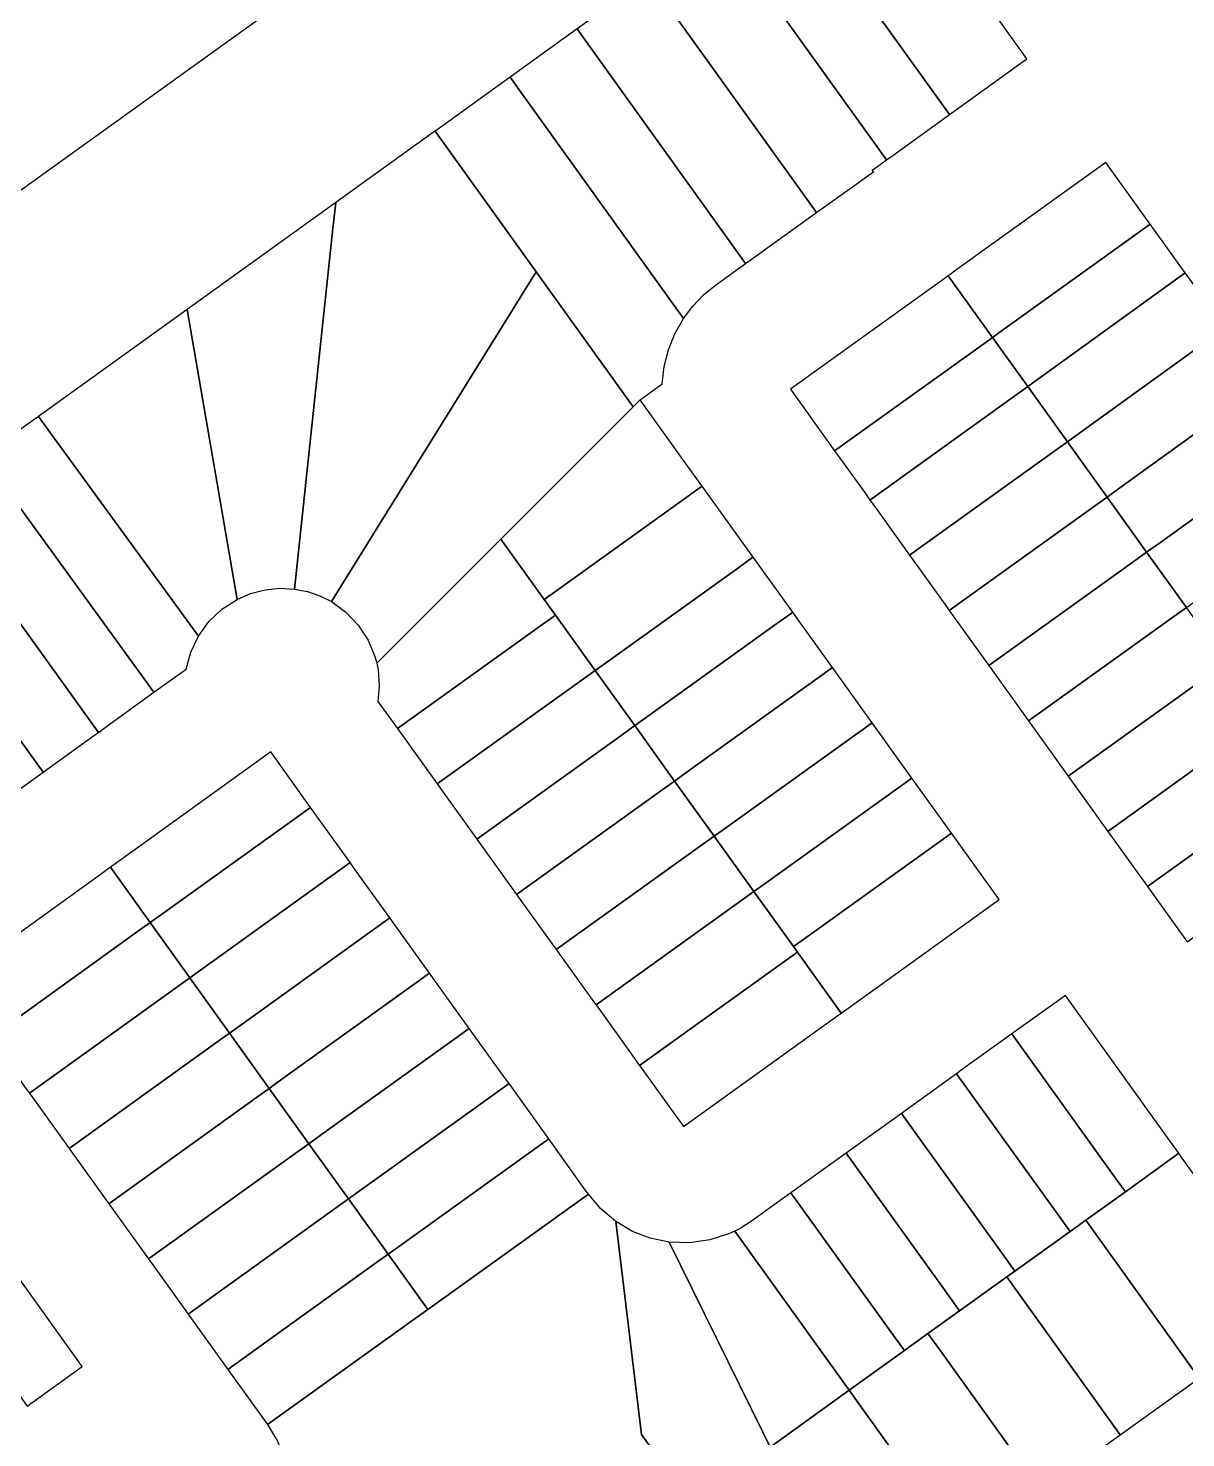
# Model space of a CAD drawing. Header units: metres. Extents: x 1641456 to 1644813, y 5693985 to 5698324.
# Drawn here: x 1643282.6 to 1643464.1, y 5694568 to 5694788.9 of the extents above; entities that cross this region are included whole.
import ezdxf

# ---------------------------------------------------------------- set-up
doc = ezdxf.new("R2010")
doc.units = ezdxf.units.M

msp = doc.modelspace()

# ---------------------------------------------------------------- linework, layer by layer
msp.add_lwpolyline([(1643029.38, 5694582.33), (1643228.55, 5694725.56), (1643336.18, 5694802.96), (1643389.38, 5694841.22), (1643380.63, 5694853.38), (1643291.2, 5694977.75), (1643404.73, 5695059.4), (1643491.91, 5694938.17), (1643500.97, 5694925.59), (1643500.97, 5694925.59), (1643517.62, 5694937.55), (1643593.8, 5694988.05), (1643662.2, 5695037.1), (1643827.02, 5695155.31), (1643825.24, 5695157.78), (1643907.79, 5695216.98), (1643910.57, 5695218.98), (1643928.1, 5695238.43), (1643937.97, 5695245.56), (1643961.98, 5695256), (1644153.25, 5695393.71), (1644482.21, 5695631.95)])
msp.add_lwpolyline([(1643029.38, 5694582.33), (1643228.55, 5694725.56), (1643336.18, 5694802.96), (1643389.38, 5694841.22), (1643380.63, 5694853.38), (1643291.2, 5694977.75), (1643404.73, 5695059.4), (1643491.91, 5694938.17), (1643500.97, 5694925.59), (1643500.97, 5694925.59), (1643517.62, 5694937.55), (1643593.8, 5694988.05), (1643662.2, 5695037.1), (1643827.02, 5695155.31), (1643825.24, 5695157.78), (1643907.79, 5695216.98), (1643910.57, 5695218.98), (1643928.1, 5695238.43), (1643937.97, 5695245.56), (1643961.98, 5695256), (1644153.25, 5695393.71), (1644482.21, 5695631.95)])
msp.add_lwpolyline([(1643029.38, 5694582.33), (1643228.55, 5694725.56), (1643336.18, 5694802.96), (1643389.38, 5694841.22), (1643380.63, 5694853.38), (1643291.2, 5694977.75), (1643404.73, 5695059.4), (1643491.91, 5694938.17), (1643500.97, 5694925.59), (1643500.97, 5694925.59), (1643517.62, 5694937.55), (1643593.8, 5694988.05), (1643662.2, 5695037.1), (1643827.02, 5695155.31), (1643825.24, 5695157.78), (1643907.79, 5695216.98), (1643910.57, 5695218.98), (1643928.1, 5695238.43), (1643937.97, 5695245.56), (1643961.98, 5695256), (1644153.25, 5695393.71), (1644482.21, 5695631.95)])
msp.add_lwpolyline([(1643029.38, 5694582.33), (1643228.55, 5694725.56), (1643336.18, 5694802.96), (1643389.38, 5694841.22), (1643380.63, 5694853.38), (1643291.2, 5694977.75), (1643404.73, 5695059.4), (1643491.91, 5694938.17), (1643500.97, 5694925.59), (1643500.97, 5694925.59), (1643517.62, 5694937.55), (1643593.8, 5694988.05), (1643662.2, 5695037.1), (1643827.02, 5695155.31), (1643825.24, 5695157.78), (1643907.79, 5695216.98), (1643910.57, 5695218.98), (1643928.1, 5695238.43), (1643937.97, 5695245.56), (1643961.98, 5695256), (1644153.25, 5695393.71), (1644482.21, 5695631.95)])
msp.add_lwpolyline([(1643029.38, 5694582.33), (1643228.55, 5694725.56), (1643336.18, 5694802.96), (1643389.38, 5694841.22), (1643380.63, 5694853.38), (1643291.2, 5694977.75), (1643404.73, 5695059.4), (1643491.91, 5694938.17), (1643500.97, 5694925.59), (1643500.97, 5694925.59), (1643517.62, 5694937.55), (1643593.8, 5694988.05), (1643662.2, 5695037.1), (1643827.02, 5695155.31), (1643825.24, 5695157.78), (1643907.79, 5695216.98), (1643910.57, 5695218.98), (1643928.1, 5695238.43), (1643937.97, 5695245.56), (1643961.98, 5695256), (1644153.25, 5695393.71), (1644482.21, 5695631.95)])
msp.add_lwpolyline([(1643029.38, 5694582.33), (1643228.55, 5694725.56), (1643336.18, 5694802.96), (1643389.38, 5694841.22), (1643380.63, 5694853.38), (1643291.2, 5694977.75), (1643404.73, 5695059.4), (1643491.91, 5694938.17), (1643500.97, 5694925.59), (1643500.97, 5694925.59), (1643517.62, 5694937.55), (1643593.8, 5694988.05), (1643662.2, 5695037.1), (1643827.02, 5695155.31), (1643825.24, 5695157.78), (1643907.79, 5695216.98), (1643910.57, 5695218.98), (1643928.1, 5695238.43), (1643937.97, 5695245.56), (1643961.98, 5695256), (1644153.25, 5695393.71), (1644482.21, 5695631.95)])
msp.add_lwpolyline([(1643029.38, 5694582.33), (1643228.55, 5694725.56), (1643336.18, 5694802.96), (1643389.38, 5694841.22), (1643380.63, 5694853.38), (1643291.2, 5694977.75), (1643404.73, 5695059.4), (1643491.91, 5694938.17), (1643500.97, 5694925.59), (1643500.97, 5694925.59), (1643517.62, 5694937.55), (1643593.8, 5694988.05), (1643662.2, 5695037.1), (1643827.02, 5695155.31), (1643825.24, 5695157.78), (1643907.79, 5695216.98), (1643910.57, 5695218.98), (1643928.1, 5695238.43), (1643937.97, 5695245.56), (1643961.98, 5695256), (1644153.25, 5695393.71), (1644482.21, 5695631.95)])
msp.add_lwpolyline([(1643029.38, 5694582.33), (1643228.55, 5694725.56), (1643336.18, 5694802.96), (1643389.38, 5694841.22), (1643380.63, 5694853.38), (1643291.2, 5694977.75), (1643404.73, 5695059.4), (1643491.91, 5694938.17), (1643500.97, 5694925.59), (1643500.97, 5694925.59), (1643517.62, 5694937.55), (1643593.8, 5694988.05), (1643662.2, 5695037.1), (1643827.02, 5695155.31), (1643825.24, 5695157.78), (1643907.79, 5695216.98), (1643910.57, 5695218.98), (1643928.1, 5695238.43), (1643937.97, 5695245.56), (1643961.98, 5695256), (1644153.25, 5695393.71), (1644482.21, 5695631.95)])
msp.add_lwpolyline([(1643029.38, 5694582.33), (1643228.55, 5694725.56), (1643336.18, 5694802.96), (1643389.38, 5694841.22), (1643380.63, 5694853.38), (1643291.2, 5694977.75), (1643404.73, 5695059.4), (1643491.91, 5694938.17), (1643500.97, 5694925.59), (1643500.97, 5694925.59), (1643517.62, 5694937.55), (1643593.8, 5694988.05), (1643662.2, 5695037.1), (1643827.02, 5695155.31), (1643825.24, 5695157.78), (1643907.79, 5695216.98), (1643910.57, 5695218.98), (1643928.1, 5695238.43), (1643937.97, 5695245.56), (1643961.98, 5695256), (1644153.25, 5695393.71), (1644482.21, 5695631.95)])
msp.add_lwpolyline([(1643029.38, 5694582.33), (1643228.55, 5694725.56), (1643336.18, 5694802.96), (1643389.38, 5694841.22), (1643380.63, 5694853.38), (1643291.2, 5694977.75), (1643404.73, 5695059.4), (1643491.91, 5694938.17), (1643500.97, 5694925.59), (1643500.97, 5694925.59), (1643517.62, 5694937.55), (1643593.8, 5694988.05), (1643662.2, 5695037.1), (1643827.02, 5695155.31), (1643825.24, 5695157.78), (1643907.79, 5695216.98), (1643910.57, 5695218.98), (1643928.1, 5695238.43), (1643937.97, 5695245.56), (1643961.98, 5695256), (1644153.25, 5695393.71), (1644482.21, 5695631.95)])
msp.add_lwpolyline([(1643029.38, 5694582.33), (1643228.55, 5694725.56), (1643336.18, 5694802.96), (1643389.38, 5694841.22), (1643380.63, 5694853.38), (1643291.2, 5694977.75), (1643404.73, 5695059.4), (1643491.91, 5694938.17), (1643500.97, 5694925.59), (1643500.97, 5694925.59), (1643517.62, 5694937.55), (1643593.8, 5694988.05), (1643662.2, 5695037.1), (1643827.02, 5695155.31), (1643825.24, 5695157.78), (1643907.79, 5695216.98), (1643910.57, 5695218.98), (1643928.1, 5695238.43), (1643937.97, 5695245.56), (1643961.98, 5695256), (1644153.25, 5695393.71), (1644482.21, 5695631.95)])
msp.add_lwpolyline([(1643029.38, 5694582.33), (1643228.55, 5694725.56), (1643336.18, 5694802.96), (1643389.38, 5694841.22), (1643380.63, 5694853.38), (1643291.2, 5694977.75), (1643404.73, 5695059.4), (1643491.91, 5694938.17), (1643500.97, 5694925.59), (1643500.97, 5694925.59), (1643517.62, 5694937.55), (1643593.8, 5694988.05), (1643662.2, 5695037.1), (1643827.02, 5695155.31), (1643825.24, 5695157.78), (1643907.79, 5695216.98), (1643910.57, 5695218.98), (1643928.1, 5695238.43), (1643937.97, 5695245.56), (1643961.98, 5695256), (1644153.25, 5695393.71), (1644482.21, 5695631.95)])
msp.add_lwpolyline([(1643029.38, 5694582.33), (1643228.55, 5694725.56), (1643336.18, 5694802.96), (1643389.38, 5694841.22), (1643380.63, 5694853.38), (1643291.2, 5694977.75), (1643404.73, 5695059.4), (1643491.91, 5694938.17), (1643500.97, 5694925.59), (1643500.97, 5694925.59), (1643517.62, 5694937.55), (1643593.8, 5694988.05), (1643662.2, 5695037.1), (1643827.02, 5695155.31), (1643825.24, 5695157.78), (1643907.79, 5695216.98), (1643910.57, 5695218.98), (1643928.1, 5695238.43), (1643937.97, 5695245.56), (1643961.98, 5695256), (1644153.25, 5695393.71), (1644482.21, 5695631.95)])
msp.add_lwpolyline([(1643029.38, 5694582.33), (1643228.55, 5694725.56), (1643336.18, 5694802.96), (1643389.38, 5694841.22), (1643380.63, 5694853.38), (1643291.2, 5694977.75), (1643404.73, 5695059.4), (1643491.91, 5694938.17), (1643500.97, 5694925.59), (1643500.97, 5694925.59), (1643517.62, 5694937.55), (1643593.8, 5694988.05), (1643662.2, 5695037.1), (1643827.02, 5695155.31), (1643825.24, 5695157.78), (1643907.79, 5695216.98), (1643910.57, 5695218.98), (1643928.1, 5695238.43), (1643937.97, 5695245.56), (1643961.98, 5695256), (1644153.25, 5695393.71), (1644482.21, 5695631.95)])
msp.add_lwpolyline([(1643029.38, 5694582.33), (1643228.55, 5694725.56), (1643336.18, 5694802.96), (1643389.38, 5694841.22), (1643380.63, 5694853.38), (1643291.2, 5694977.75), (1643404.73, 5695059.4), (1643491.91, 5694938.17), (1643500.97, 5694925.59), (1643500.97, 5694925.59), (1643517.62, 5694937.55), (1643593.8, 5694988.05), (1643662.2, 5695037.1), (1643827.02, 5695155.31), (1643825.24, 5695157.78), (1643907.79, 5695216.98), (1643910.57, 5695218.98), (1643928.1, 5695238.43), (1643937.97, 5695245.56), (1643961.98, 5695256), (1644153.25, 5695393.71), (1644482.21, 5695631.95)])
msp.add_lwpolyline([(1643029.38, 5694582.33), (1643228.55, 5694725.56), (1643336.18, 5694802.96), (1643389.38, 5694841.22), (1643380.63, 5694853.38), (1643291.2, 5694977.75), (1643404.73, 5695059.4), (1643491.91, 5694938.17), (1643500.97, 5694925.59), (1643500.97, 5694925.59), (1643517.62, 5694937.55), (1643593.8, 5694988.05), (1643662.2, 5695037.1), (1643827.02, 5695155.31), (1643825.24, 5695157.78), (1643907.79, 5695216.98), (1643910.57, 5695218.98), (1643928.1, 5695238.43), (1643937.97, 5695245.56), (1643961.98, 5695256), (1644153.25, 5695393.71), (1644482.21, 5695631.95)])
msp.add_lwpolyline([(1643029.38, 5694582.33), (1643228.55, 5694725.56), (1643336.18, 5694802.96), (1643389.38, 5694841.22), (1643380.63, 5694853.38), (1643291.2, 5694977.75), (1643404.73, 5695059.4), (1643491.91, 5694938.17), (1643500.97, 5694925.59), (1643500.97, 5694925.59), (1643517.62, 5694937.55), (1643593.8, 5694988.05), (1643662.2, 5695037.1), (1643827.02, 5695155.31), (1643825.24, 5695157.78), (1643907.79, 5695216.98), (1643910.57, 5695218.98), (1643928.1, 5695238.43), (1643937.97, 5695245.56), (1643961.98, 5695256), (1644153.25, 5695393.71), (1644482.21, 5695631.95)])
msp.add_lwpolyline([(1643029.38, 5694582.33), (1643228.55, 5694725.56), (1643336.18, 5694802.96), (1643389.38, 5694841.22), (1643380.63, 5694853.38), (1643291.2, 5694977.75), (1643404.73, 5695059.4), (1643491.91, 5694938.17), (1643500.97, 5694925.59), (1643500.97, 5694925.59), (1643517.62, 5694937.55), (1643593.8, 5694988.05), (1643662.2, 5695037.1), (1643827.02, 5695155.31), (1643825.24, 5695157.78), (1643907.79, 5695216.98), (1643910.57, 5695218.98), (1643928.1, 5695238.43), (1643937.97, 5695245.56), (1643961.98, 5695256), (1644153.25, 5695393.71), (1644482.21, 5695631.95)])
msp.add_lwpolyline([(1643029.38, 5694582.33), (1643228.55, 5694725.56), (1643336.18, 5694802.96), (1643389.38, 5694841.22), (1643380.63, 5694853.38), (1643291.2, 5694977.75), (1643404.73, 5695059.4), (1643491.91, 5694938.17), (1643500.97, 5694925.59), (1643500.97, 5694925.59), (1643517.62, 5694937.55), (1643593.8, 5694988.05), (1643662.2, 5695037.1), (1643827.02, 5695155.31), (1643825.24, 5695157.78), (1643907.79, 5695216.98), (1643910.57, 5695218.98), (1643928.1, 5695238.43), (1643937.97, 5695245.56), (1643961.98, 5695256), (1644153.25, 5695393.71), (1644482.21, 5695631.95)])
msp.add_lwpolyline([(1643029.38, 5694582.33), (1643228.55, 5694725.56), (1643336.18, 5694802.96), (1643389.38, 5694841.22), (1643380.63, 5694853.38), (1643291.2, 5694977.75), (1643404.73, 5695059.4), (1643491.91, 5694938.17), (1643500.97, 5694925.59), (1643500.97, 5694925.59), (1643517.62, 5694937.55), (1643593.8, 5694988.05), (1643662.2, 5695037.1), (1643827.02, 5695155.31), (1643825.24, 5695157.78), (1643907.79, 5695216.98), (1643910.57, 5695218.98), (1643928.1, 5695238.43), (1643937.97, 5695245.56), (1643961.98, 5695256), (1644153.25, 5695393.71), (1644482.21, 5695631.95)])
msp.add_lwpolyline([(1643029.38, 5694582.33), (1643228.55, 5694725.56), (1643336.18, 5694802.96), (1643389.38, 5694841.22), (1643380.63, 5694853.38), (1643291.2, 5694977.75), (1643404.73, 5695059.4), (1643491.91, 5694938.17), (1643500.97, 5694925.59), (1643500.97, 5694925.59), (1643517.62, 5694937.55), (1643593.8, 5694988.05), (1643662.2, 5695037.1), (1643827.02, 5695155.31), (1643825.24, 5695157.78), (1643907.79, 5695216.98), (1643910.57, 5695218.98), (1643928.1, 5695238.43), (1643937.97, 5695245.56), (1643961.98, 5695256), (1644153.25, 5695393.71), (1644482.21, 5695631.95)])
msp.add_lwpolyline([(1643029.38, 5694582.33), (1643228.55, 5694725.56), (1643336.18, 5694802.96), (1643389.38, 5694841.22), (1643380.63, 5694853.38), (1643291.2, 5694977.75), (1643404.73, 5695059.4), (1643491.91, 5694938.17), (1643500.97, 5694925.59), (1643500.97, 5694925.59), (1643517.62, 5694937.55), (1643593.8, 5694988.05), (1643662.2, 5695037.1), (1643827.02, 5695155.31), (1643825.24, 5695157.78), (1643907.79, 5695216.98), (1643910.57, 5695218.98), (1643928.1, 5695238.43), (1643937.97, 5695245.56), (1643961.98, 5695256), (1644153.25, 5695393.71), (1644482.21, 5695631.95)])
msp.add_lwpolyline([(1643029.38, 5694582.33), (1643228.55, 5694725.56), (1643336.18, 5694802.96), (1643389.38, 5694841.22), (1643380.63, 5694853.38), (1643291.2, 5694977.75), (1643404.73, 5695059.4), (1643491.91, 5694938.17), (1643500.97, 5694925.59), (1643500.97, 5694925.59), (1643517.62, 5694937.55), (1643593.8, 5694988.05), (1643662.2, 5695037.1), (1643827.02, 5695155.31), (1643825.24, 5695157.78), (1643907.79, 5695216.98), (1643910.57, 5695218.98), (1643928.1, 5695238.43), (1643937.97, 5695245.56), (1643961.98, 5695256), (1644153.25, 5695393.71), (1644482.21, 5695631.95)])
msp.add_lwpolyline([(1643029.38, 5694582.33), (1643228.55, 5694725.56), (1643336.18, 5694802.96), (1643389.38, 5694841.22), (1643380.63, 5694853.38), (1643291.2, 5694977.75), (1643404.73, 5695059.4), (1643491.91, 5694938.17), (1643500.97, 5694925.59), (1643500.97, 5694925.59), (1643517.62, 5694937.55), (1643593.8, 5694988.05), (1643662.2, 5695037.1), (1643827.02, 5695155.31), (1643825.24, 5695157.78), (1643907.79, 5695216.98), (1643910.57, 5695218.98), (1643928.1, 5695238.43), (1643937.97, 5695245.56), (1643961.98, 5695256), (1644153.25, 5695393.71), (1644482.21, 5695631.95)])
msp.add_lwpolyline([(1643029.38, 5694582.33), (1643228.55, 5694725.56), (1643336.18, 5694802.96), (1643389.38, 5694841.22), (1643380.63, 5694853.38), (1643291.2, 5694977.75), (1643404.73, 5695059.4), (1643491.91, 5694938.17), (1643500.97, 5694925.59), (1643500.97, 5694925.59), (1643517.62, 5694937.55), (1643593.8, 5694988.05), (1643662.2, 5695037.1), (1643827.02, 5695155.31), (1643825.24, 5695157.78), (1643907.79, 5695216.98), (1643910.57, 5695218.98), (1643928.1, 5695238.43), (1643937.97, 5695245.56), (1643961.98, 5695256), (1644153.25, 5695393.71), (1644482.21, 5695631.95)])
msp.add_lwpolyline([(1643029.38, 5694582.33), (1643228.55, 5694725.56), (1643336.18, 5694802.96), (1643389.38, 5694841.22), (1643380.63, 5694853.38), (1643291.2, 5694977.75), (1643404.73, 5695059.4), (1643491.91, 5694938.17), (1643500.97, 5694925.59), (1643500.97, 5694925.59), (1643517.62, 5694937.55), (1643593.8, 5694988.05), (1643662.2, 5695037.1), (1643827.02, 5695155.31), (1643825.24, 5695157.78), (1643907.79, 5695216.98), (1643910.57, 5695218.98), (1643928.1, 5695238.43), (1643937.97, 5695245.56), (1643961.98, 5695256), (1644153.25, 5695393.71), (1644482.21, 5695631.95)])
msp.add_lwpolyline([(1643029.38, 5694582.33), (1643228.55, 5694725.56), (1643336.18, 5694802.96), (1643389.38, 5694841.22), (1643380.63, 5694853.38), (1643291.2, 5694977.75), (1643404.73, 5695059.4), (1643491.91, 5694938.17), (1643500.97, 5694925.59), (1643500.97, 5694925.59), (1643517.62, 5694937.55), (1643593.8, 5694988.05), (1643662.2, 5695037.1), (1643827.02, 5695155.31), (1643825.24, 5695157.78), (1643907.79, 5695216.98), (1643910.57, 5695218.98), (1643928.1, 5695238.43), (1643937.97, 5695245.56), (1643961.98, 5695256), (1644153.25, 5695393.71), (1644482.21, 5695631.95)])
msp.add_lwpolyline([(1643029.38, 5694582.33), (1643228.55, 5694725.56), (1643336.18, 5694802.96), (1643389.38, 5694841.22), (1643380.63, 5694853.38), (1643291.2, 5694977.75), (1643404.73, 5695059.4), (1643491.91, 5694938.17), (1643500.97, 5694925.59), (1643500.97, 5694925.59), (1643517.62, 5694937.55), (1643593.8, 5694988.05), (1643662.2, 5695037.1), (1643827.02, 5695155.31), (1643825.24, 5695157.78), (1643907.79, 5695216.98), (1643910.57, 5695218.98), (1643928.1, 5695238.43), (1643937.97, 5695245.56), (1643961.98, 5695256), (1644153.25, 5695393.71), (1644482.21, 5695631.95)])
msp.add_lwpolyline([(1643029.38, 5694582.33), (1643228.55, 5694725.56), (1643336.18, 5694802.96), (1643389.38, 5694841.22), (1643380.63, 5694853.38), (1643291.2, 5694977.75), (1643404.73, 5695059.4), (1643491.91, 5694938.17), (1643500.97, 5694925.59), (1643500.97, 5694925.59), (1643517.62, 5694937.55), (1643593.8, 5694988.05), (1643662.2, 5695037.1), (1643827.02, 5695155.31), (1643825.24, 5695157.78), (1643907.79, 5695216.98), (1643910.57, 5695218.98), (1643928.1, 5695238.43), (1643937.97, 5695245.56), (1643961.98, 5695256), (1644153.25, 5695393.71), (1644482.21, 5695631.95)])
msp.add_lwpolyline([(1643029.38, 5694582.33), (1643228.55, 5694725.56), (1643336.18, 5694802.96), (1643389.38, 5694841.22), (1643380.63, 5694853.38), (1643291.2, 5694977.75), (1643404.73, 5695059.4), (1643491.91, 5694938.17), (1643500.97, 5694925.59), (1643500.97, 5694925.59), (1643517.62, 5694937.55), (1643593.8, 5694988.05), (1643662.2, 5695037.1), (1643827.02, 5695155.31), (1643825.24, 5695157.78), (1643907.79, 5695216.98), (1643910.57, 5695218.98), (1643928.1, 5695238.43), (1643937.97, 5695245.56), (1643961.98, 5695256), (1644153.25, 5695393.71), (1644482.21, 5695631.95)])
msp.add_lwpolyline([(1643029.38, 5694582.33), (1643228.55, 5694725.56), (1643336.18, 5694802.96), (1643389.38, 5694841.22), (1643380.63, 5694853.38), (1643291.2, 5694977.75), (1643404.73, 5695059.4), (1643491.91, 5694938.17), (1643500.97, 5694925.59), (1643500.97, 5694925.59), (1643517.62, 5694937.55), (1643593.8, 5694988.05), (1643662.2, 5695037.1), (1643827.02, 5695155.31), (1643825.24, 5695157.78), (1643907.79, 5695216.98), (1643910.57, 5695218.98), (1643928.1, 5695238.43), (1643937.97, 5695245.56), (1643961.98, 5695256), (1644153.25, 5695393.71), (1644482.21, 5695631.95)])
msp.add_lwpolyline([(1643029.38, 5694582.33), (1643228.55, 5694725.56), (1643336.18, 5694802.96), (1643389.38, 5694841.22), (1643380.63, 5694853.38), (1643291.2, 5694977.75), (1643404.73, 5695059.4), (1643491.91, 5694938.17), (1643500.97, 5694925.59), (1643500.97, 5694925.59), (1643517.62, 5694937.55), (1643593.8, 5694988.05), (1643662.2, 5695037.1), (1643827.02, 5695155.31), (1643825.24, 5695157.78), (1643907.79, 5695216.98), (1643910.57, 5695218.98), (1643928.1, 5695238.43), (1643937.97, 5695245.56), (1643961.98, 5695256), (1644153.25, 5695393.71), (1644482.21, 5695631.95)])
msp.add_lwpolyline([(1643029.38, 5694582.33), (1643228.55, 5694725.56), (1643336.18, 5694802.96), (1643389.38, 5694841.22), (1643380.63, 5694853.38), (1643291.2, 5694977.75), (1643404.73, 5695059.4), (1643491.91, 5694938.17), (1643500.97, 5694925.59), (1643500.97, 5694925.59), (1643517.62, 5694937.55), (1643593.8, 5694988.05), (1643662.2, 5695037.1), (1643827.02, 5695155.31), (1643825.24, 5695157.78), (1643907.79, 5695216.98), (1643910.57, 5695218.98), (1643928.1, 5695238.43), (1643937.97, 5695245.56), (1643961.98, 5695256), (1644153.25, 5695393.71), (1644482.21, 5695631.95)])
msp.add_lwpolyline([(1643029.38, 5694582.33), (1643228.55, 5694725.56), (1643336.18, 5694802.96), (1643389.38, 5694841.22), (1643380.63, 5694853.38), (1643291.2, 5694977.75), (1643404.73, 5695059.4), (1643491.91, 5694938.17), (1643500.97, 5694925.59), (1643500.97, 5694925.59), (1643517.62, 5694937.55), (1643593.8, 5694988.05), (1643662.2, 5695037.1), (1643827.02, 5695155.31), (1643825.24, 5695157.78), (1643907.79, 5695216.98), (1643910.57, 5695218.98), (1643928.1, 5695238.43), (1643937.97, 5695245.56), (1643961.98, 5695256), (1644153.25, 5695393.71), (1644482.21, 5695631.95)])
msp.add_lwpolyline([(1643029.38, 5694582.33), (1643228.55, 5694725.56), (1643336.18, 5694802.96), (1643389.38, 5694841.22), (1643380.63, 5694853.38), (1643291.2, 5694977.75), (1643404.73, 5695059.4), (1643491.91, 5694938.17), (1643500.97, 5694925.59), (1643500.97, 5694925.59), (1643517.62, 5694937.55), (1643593.8, 5694988.05), (1643662.2, 5695037.1), (1643827.02, 5695155.31), (1643825.24, 5695157.78), (1643907.79, 5695216.98), (1643910.57, 5695218.98), (1643928.1, 5695238.43), (1643937.97, 5695245.56), (1643961.98, 5695256), (1644153.25, 5695393.71), (1644482.21, 5695631.95)])
msp.add_lwpolyline([(1643029.38, 5694582.33), (1643228.55, 5694725.56), (1643336.18, 5694802.96), (1643389.38, 5694841.22), (1643380.63, 5694853.38), (1643291.2, 5694977.75), (1643404.73, 5695059.4), (1643491.91, 5694938.17), (1643500.97, 5694925.59), (1643500.97, 5694925.59), (1643517.62, 5694937.55), (1643593.8, 5694988.05), (1643662.2, 5695037.1), (1643827.02, 5695155.31), (1643825.24, 5695157.78), (1643907.79, 5695216.98), (1643910.57, 5695218.98), (1643928.1, 5695238.43), (1643937.97, 5695245.56), (1643961.98, 5695256), (1644153.25, 5695393.71), (1644482.21, 5695631.95)])
msp.add_lwpolyline([(1643029.38, 5694582.33), (1643228.55, 5694725.56), (1643336.18, 5694802.96), (1643389.38, 5694841.22), (1643380.63, 5694853.38), (1643291.2, 5694977.75), (1643404.73, 5695059.4), (1643491.91, 5694938.17), (1643500.97, 5694925.59), (1643500.97, 5694925.59), (1643517.62, 5694937.55), (1643593.8, 5694988.05), (1643662.2, 5695037.1), (1643827.02, 5695155.31), (1643825.24, 5695157.78), (1643907.79, 5695216.98), (1643910.57, 5695218.98), (1643928.1, 5695238.43), (1643937.97, 5695245.56), (1643961.98, 5695256), (1644153.25, 5695393.71), (1644482.21, 5695631.95)])
msp.add_lwpolyline([(1643029.38, 5694582.33), (1643228.55, 5694725.56), (1643336.18, 5694802.96), (1643389.38, 5694841.22), (1643380.63, 5694853.38), (1643291.2, 5694977.75), (1643404.73, 5695059.4), (1643491.91, 5694938.17), (1643500.97, 5694925.59), (1643500.97, 5694925.59), (1643517.62, 5694937.55), (1643593.8, 5694988.05), (1643662.2, 5695037.1), (1643827.02, 5695155.31), (1643825.24, 5695157.78), (1643907.79, 5695216.98), (1643910.57, 5695218.98), (1643928.1, 5695238.43), (1643937.97, 5695245.56), (1643961.98, 5695256), (1644153.25, 5695393.71), (1644482.21, 5695631.95)])
msp.add_lwpolyline([(1643029.38, 5694582.33), (1643228.55, 5694725.56), (1643336.18, 5694802.96), (1643389.38, 5694841.22), (1643380.63, 5694853.38), (1643291.2, 5694977.75), (1643404.73, 5695059.4), (1643491.91, 5694938.17), (1643500.97, 5694925.59), (1643500.97, 5694925.59), (1643517.62, 5694937.55), (1643593.8, 5694988.05), (1643662.2, 5695037.1), (1643827.02, 5695155.31), (1643825.24, 5695157.78), (1643907.79, 5695216.98), (1643910.57, 5695218.98), (1643928.1, 5695238.43), (1643937.97, 5695245.56), (1643961.98, 5695256), (1644153.25, 5695393.71), (1644482.21, 5695631.95)])
msp.add_lwpolyline([(1643029.38, 5694582.33), (1643228.55, 5694725.56), (1643336.18, 5694802.96), (1643389.38, 5694841.22), (1643380.63, 5694853.38), (1643291.2, 5694977.75), (1643404.73, 5695059.4), (1643491.91, 5694938.17), (1643500.97, 5694925.59), (1643500.97, 5694925.59), (1643517.62, 5694937.55), (1643593.8, 5694988.05), (1643662.2, 5695037.1), (1643827.02, 5695155.31), (1643825.24, 5695157.78), (1643907.79, 5695216.98), (1643910.57, 5695218.98), (1643928.1, 5695238.43), (1643937.97, 5695245.56), (1643961.98, 5695256), (1644153.25, 5695393.71), (1644482.21, 5695631.95)])
msp.add_lwpolyline([(1643029.38, 5694582.33), (1643228.55, 5694725.56), (1643336.18, 5694802.96), (1643389.38, 5694841.22), (1643380.63, 5694853.38), (1643291.2, 5694977.75), (1643404.73, 5695059.4), (1643491.91, 5694938.17), (1643500.97, 5694925.59), (1643500.97, 5694925.59), (1643517.62, 5694937.55), (1643593.8, 5694988.05), (1643662.2, 5695037.1), (1643827.02, 5695155.31), (1643825.24, 5695157.78), (1643907.79, 5695216.98), (1643910.57, 5695218.98), (1643928.1, 5695238.43), (1643937.97, 5695245.56), (1643961.98, 5695256), (1644153.25, 5695393.71), (1644482.21, 5695631.95)])
msp.add_lwpolyline([(1643029.38, 5694582.33), (1643228.55, 5694725.56), (1643336.18, 5694802.96), (1643389.38, 5694841.22), (1643380.63, 5694853.38), (1643291.2, 5694977.75), (1643404.73, 5695059.4), (1643491.91, 5694938.17), (1643500.97, 5694925.59), (1643500.97, 5694925.59), (1643517.62, 5694937.55), (1643593.8, 5694988.05), (1643662.2, 5695037.1), (1643827.02, 5695155.31), (1643825.24, 5695157.78), (1643907.79, 5695216.98), (1643910.57, 5695218.98), (1643928.1, 5695238.43), (1643937.97, 5695245.56), (1643961.98, 5695256), (1644153.25, 5695393.71), (1644482.21, 5695631.95)])
msp.add_lwpolyline([(1643029.38, 5694582.33), (1643228.55, 5694725.56), (1643336.18, 5694802.96), (1643389.38, 5694841.22), (1643380.63, 5694853.38), (1643291.2, 5694977.75), (1643404.73, 5695059.4), (1643491.91, 5694938.17), (1643500.97, 5694925.59), (1643500.97, 5694925.59), (1643517.62, 5694937.55), (1643593.8, 5694988.05), (1643662.2, 5695037.1), (1643827.02, 5695155.31), (1643825.24, 5695157.78), (1643907.79, 5695216.98), (1643910.57, 5695218.98), (1643928.1, 5695238.43), (1643937.97, 5695245.56), (1643961.98, 5695256), (1644153.25, 5695393.71), (1644482.21, 5695631.95)])
msp.add_lwpolyline([(1643029.38, 5694582.33), (1643228.55, 5694725.56), (1643336.18, 5694802.96), (1643389.38, 5694841.22), (1643380.63, 5694853.38), (1643291.2, 5694977.75), (1643404.73, 5695059.4), (1643491.91, 5694938.17), (1643500.97, 5694925.59), (1643500.97, 5694925.59), (1643517.62, 5694937.55), (1643593.8, 5694988.05), (1643662.2, 5695037.1), (1643827.02, 5695155.31), (1643825.24, 5695157.78), (1643907.79, 5695216.98), (1643910.57, 5695218.98), (1643928.1, 5695238.43), (1643937.97, 5695245.56), (1643961.98, 5695256), (1644153.25, 5695393.71), (1644482.21, 5695631.95)])
msp.add_lwpolyline([(1643029.38, 5694582.33), (1643228.55, 5694725.56), (1643336.18, 5694802.96), (1643389.38, 5694841.22), (1643380.63, 5694853.38), (1643291.2, 5694977.75), (1643404.73, 5695059.4), (1643491.91, 5694938.17), (1643500.97, 5694925.59), (1643500.97, 5694925.59), (1643517.62, 5694937.55), (1643593.8, 5694988.05), (1643662.2, 5695037.1), (1643827.02, 5695155.31), (1643825.24, 5695157.78), (1643907.79, 5695216.98), (1643910.57, 5695218.98), (1643928.1, 5695238.43), (1643937.97, 5695245.56), (1643961.98, 5695256), (1644153.25, 5695393.71), (1644482.21, 5695631.95)])
msp.add_lwpolyline([(1643029.38, 5694582.33), (1643228.55, 5694725.56), (1643336.18, 5694802.96), (1643389.38, 5694841.22), (1643380.63, 5694853.38), (1643291.2, 5694977.75), (1643404.73, 5695059.4), (1643491.91, 5694938.17), (1643500.97, 5694925.59), (1643500.97, 5694925.59), (1643517.62, 5694937.55), (1643593.8, 5694988.05), (1643662.2, 5695037.1), (1643827.02, 5695155.31), (1643825.24, 5695157.78), (1643907.79, 5695216.98), (1643910.57, 5695218.98), (1643928.1, 5695238.43), (1643937.97, 5695245.56), (1643961.98, 5695256), (1644153.25, 5695393.71), (1644482.21, 5695631.95)])
msp.add_lwpolyline([(1643029.38, 5694582.33), (1643228.55, 5694725.56), (1643336.18, 5694802.96), (1643389.38, 5694841.22), (1643380.63, 5694853.38), (1643291.2, 5694977.75), (1643404.73, 5695059.4), (1643491.91, 5694938.17), (1643500.97, 5694925.59), (1643500.97, 5694925.59), (1643517.62, 5694937.55), (1643593.8, 5694988.05), (1643662.2, 5695037.1), (1643827.02, 5695155.31), (1643825.24, 5695157.78), (1643907.79, 5695216.98), (1643910.57, 5695218.98), (1643928.1, 5695238.43), (1643937.97, 5695245.56), (1643961.98, 5695256), (1644153.25, 5695393.71), (1644482.21, 5695631.95)])
msp.add_lwpolyline([(1643029.38, 5694582.33), (1643228.55, 5694725.56), (1643336.18, 5694802.96), (1643389.38, 5694841.22), (1643380.63, 5694853.38), (1643291.2, 5694977.75), (1643404.73, 5695059.4), (1643491.91, 5694938.17), (1643500.97, 5694925.59), (1643500.97, 5694925.59), (1643517.62, 5694937.55), (1643593.8, 5694988.05), (1643662.2, 5695037.1), (1643827.02, 5695155.31), (1643825.24, 5695157.78), (1643907.79, 5695216.98), (1643910.57, 5695218.98), (1643928.1, 5695238.43), (1643937.97, 5695245.56), (1643961.98, 5695256), (1644153.25, 5695393.71), (1644482.21, 5695631.95)])
msp.add_lwpolyline([(1643029.38, 5694582.33), (1643228.55, 5694725.56), (1643336.18, 5694802.96), (1643389.38, 5694841.22), (1643380.63, 5694853.38), (1643291.2, 5694977.75), (1643404.73, 5695059.4), (1643491.91, 5694938.17), (1643500.97, 5694925.59), (1643500.97, 5694925.59), (1643517.62, 5694937.55), (1643593.8, 5694988.05), (1643662.2, 5695037.1), (1643827.02, 5695155.31), (1643825.24, 5695157.78), (1643907.79, 5695216.98), (1643910.57, 5695218.98), (1643928.1, 5695238.43), (1643937.97, 5695245.56), (1643961.98, 5695256), (1644153.25, 5695393.71), (1644482.21, 5695631.95)])
for points in [[(1643400.96, 5694811.73), (1643400.61, 5694811.78), (1643390.93, 5694804.82), (1643417.16, 5694768.3), (1643418.15, 5694769), (1643427.04, 5694775.4), (1643402.24, 5694809.94), (1643400.96, 5694811.73)], [(1643427.04, 5694775.4), (1643439.17, 5694784.11), (1643435.44, 5694789.3), (1643433.31, 5694792.27), (1643421.55, 5694808.63), (1643404.07, 5694811.26), (1643400.96, 5694811.73), (1643402.24, 5694809.94), (1643427.04, 5694775.4)], [(1643417.16, 5694768.3), (1643390.93, 5694804.82), (1643379.8, 5694796.81), (1643381.23, 5694794.83), (1643406.21, 5694760.05), (1643415.11, 5694766.44), (1643414.93, 5694766.69), (1643416.17, 5694767.58), (1643417.16, 5694768.3)], [(1643406.21, 5694760.05), (1643381.23, 5694794.83), (1643379.8, 5694796.81), (1643368.68, 5694788.82), (1643370.11, 5694786.83), (1643395.08, 5694752.05), (1643406.21, 5694760.05)], [(1643395.08, 5694752.05), (1643370.11, 5694786.83), (1643368.68, 5694788.82), (1643358.17, 5694781.26), (1643359.6, 5694779.27), (1643385.34, 5694743.42), (1643386.81, 5694745.37), (1643388.49, 5694747.13), (1643390.38, 5694748.67), (1643395.08, 5694752.05)], [(1643385.34, 5694743.42), (1643359.6, 5694779.27), (1643358.17, 5694781.26), (1643347.67, 5694773.71), (1643346.44, 5694772.82), (1643362.27, 5694750.77), (1643377.47, 5694729.61), (1643378.55, 5694730.7), (1643382.03, 5694733.18), (1643382.33, 5694735.89), (1643382.99, 5694738.53), (1643384, 5694741.06), (1643385.34, 5694743.42)], [(1643362.27, 5694750.77), (1643346.44, 5694772.82), (1643346.19, 5694772.64), (1643330.85, 5694761.6), (1643330.41, 5694757.53), (1643324.4, 5694701.04), (1643326.4, 5694700.65), (1643328.33, 5694699.99), (1643330.16, 5694699.07), (1643361.75, 5694749.94), (1643362.09, 5694750.49), (1643362.27, 5694750.77)], [(1643458.51, 5694758.22), (1643451.56, 5694767.9), (1643427.82, 5694750.84), (1643427.08, 5694750.3), (1643426.83, 5694750.12), (1643433.78, 5694740.46), (1643434.77, 5694741.17), (1643458.51, 5694758.22)], [(1643324.4, 5694701.04), (1643330.41, 5694757.53), (1643330.85, 5694761.6), (1643307.55, 5694744.84), (1643308.12, 5694741.5), (1643315.37, 5694699.42), (1643317.5, 5694700.34), (1643319.76, 5694700.93), (1643322.07, 5694701.16), (1643324.4, 5694701.04)], [(1643464, 5694750.58), (1643463.3, 5694751.56), (1643458.51, 5694758.22), (1643434.77, 5694741.17), (1643433.78, 5694740.46), (1643439.3, 5694732.77), (1643464, 5694750.58)], [(1643377.47, 5694729.61), (1643362.27, 5694750.77), (1643362.09, 5694750.49), (1643361.75, 5694749.94), (1643330.16, 5694699.07), (1643332.44, 5694697.43), (1643334.38, 5694695.4), (1643335.92, 5694693.04), (1643336.99, 5694690.44), (1643337.28, 5694689.41), (1643356.72, 5694708.86), (1643377.25, 5694729.39), (1643377.47, 5694729.61)], [(1643433.78, 5694740.46), (1643426.83, 5694750.12), (1643425.84, 5694749.41), (1643402.11, 5694732.35), (1643409.03, 5694722.72), (1643432.79, 5694739.75), (1643433.78, 5694740.46)], [(1643470.22, 5694741.91), (1643464.72, 5694749.58), (1643464, 5694750.58), (1643439.3, 5694732.77), (1643445.52, 5694724.11), (1643447.5, 5694725.54), (1643470.22, 5694741.91)], [(1643315.37, 5694699.42), (1643308.12, 5694741.5), (1643307.55, 5694744.84), (1643284.26, 5694728.09), (1643286.05, 5694725.63), (1643309.32, 5694693.65), (1643310.96, 5694695.94), (1643313, 5694697.88), (1643315.37, 5694699.42)], [(1643439.3, 5694732.77), (1643433.78, 5694740.46), (1643432.79, 5694739.75), (1643409.03, 5694722.72), (1643413.86, 5694715.99), (1643414.58, 5694714.99), (1643439.3, 5694732.77)], [(1643476.43, 5694733.27), (1643470.22, 5694741.91), (1643447.5, 5694725.54), (1643445.52, 5694724.11), (1643451.74, 5694715.46), (1643453.72, 5694716.89), (1643476.43, 5694733.27)], [(1643482.66, 5694724.6), (1643476.43, 5694733.27), (1643453.72, 5694716.89), (1643451.74, 5694715.46), (1643457.95, 5694706.8), (1643459.94, 5694708.23), (1643482.66, 5694724.6)], [(1643445.52, 5694724.11), (1643439.3, 5694732.77), (1643414.58, 5694714.99), (1643415.28, 5694714.01), (1643420.78, 5694706.35), (1643443.54, 5694722.69), (1643445.52, 5694724.11)], [(1643388.27, 5694717.15), (1643385.94, 5694720.39), (1643385.78, 5694720.61), (1643379.09, 5694729.94), (1643378.55, 5694730.7), (1643377.47, 5694729.61), (1643377.25, 5694729.39), (1643356.72, 5694708.86), (1643363.53, 5694699.38), (1643365.52, 5694700.81), (1643387.02, 5694716.25), (1643388.03, 5694716.98), (1643388.27, 5694717.15)], [(1643309.32, 5694693.65), (1643286.05, 5694725.63), (1643284.26, 5694728.09), (1643275.49, 5694721.79), (1643277.29, 5694719.32), (1643302.35, 5694684.85), (1643307.39, 5694688.47), (1643308.12, 5694691.15), (1643309.32, 5694693.65)], [(1643488.86, 5694715.96), (1643482.66, 5694724.6), (1643459.94, 5694708.23), (1643457.95, 5694706.8), (1643464.17, 5694698.15), (1643466.16, 5694699.58), (1643488.86, 5694715.96)], [(1643451.74, 5694715.46), (1643445.52, 5694724.11), (1643443.54, 5694722.69), (1643420.78, 5694706.35), (1643426.29, 5694698.68), (1643427.01, 5694697.68), (1643449.77, 5694714.04), (1643451.74, 5694715.46)], [(1643302.35, 5694684.85), (1643277.29, 5694719.32), (1643275.49, 5694721.79), (1643266.95, 5694715.65), (1643293.63, 5694678.57), (1643294.35, 5694679.1), (1643302.35, 5694684.85)], [(1643293.63, 5694678.57), (1643266.95, 5694715.65), (1643258.29, 5694709.42), (1643260.07, 5694706.94), (1643284.96, 5694672.34), (1643292.88, 5694678.04), (1643293.63, 5694678.57)], [(1643396.26, 5694706.05), (1643388.27, 5694717.15), (1643388.03, 5694716.98), (1643387.02, 5694716.25), (1643365.52, 5694700.81), (1643363.53, 5694699.38), (1643365.29, 5694696.94), (1643371.51, 5694688.27), (1643373.5, 5694689.7), (1643393.79, 5694704.27), (1643396.01, 5694705.87), (1643396.26, 5694706.05)], [(1643457.95, 5694706.8), (1643451.74, 5694715.46), (1643449.77, 5694714.04), (1643427.01, 5694697.68), (1643433.22, 5694689.04), (1643455.98, 5694705.39), (1643457.95, 5694706.8)], [(1643284.96, 5694672.34), (1643260.07, 5694706.94), (1643258.29, 5694709.42), (1643249.65, 5694703.2), (1643276.23, 5694666.06), (1643277.02, 5694666.63), (1643284.96, 5694672.34)], [(1643363.53, 5694699.38), (1643356.72, 5694708.86), (1643337.28, 5694689.41), (1643337.48, 5694688.36), (1643337.67, 5694685.89), (1643337.46, 5694683.43), (1643340.53, 5694679.16), (1643363.32, 5694695.53), (1643365.29, 5694696.94), (1643363.53, 5694699.38)], [(1643464.17, 5694698.15), (1643457.95, 5694706.8), (1643455.98, 5694705.39), (1643433.22, 5694689.04), (1643439.45, 5694680.37), (1643462.2, 5694696.73), (1643464.17, 5694698.15)], [(1643402.47, 5694697.4), (1643396.26, 5694706.05), (1643396.01, 5694705.87), (1643393.79, 5694704.27), (1643373.5, 5694689.7), (1643371.51, 5694688.27), (1643377.72, 5694679.63), (1643379.71, 5694681.05), (1643400, 5694695.63), (1643402.22, 5694697.22), (1643402.47, 5694697.4)], [(1643470.39, 5694689.49), (1643464.17, 5694698.15), (1643462.2, 5694696.73), (1643439.45, 5694680.37), (1643445.65, 5694671.73), (1643468.42, 5694688.08), (1643470.39, 5694689.49)], [(1643371.51, 5694688.27), (1643365.29, 5694696.94), (1643363.32, 5694695.53), (1643340.53, 5694679.16), (1643346.22, 5694671.24), (1643346.76, 5694670.49), (1643371.51, 5694688.27)], [(1643408.69, 5694688.73), (1643403.72, 5694695.66), (1643402.47, 5694697.4), (1643402.22, 5694697.22), (1643400, 5694695.63), (1643379.71, 5694681.05), (1643377.72, 5694679.63), (1643383.95, 5694670.95), (1643385.93, 5694672.38), (1643408.69, 5694688.73)], [(1643476.61, 5694680.84), (1643470.39, 5694689.49), (1643468.42, 5694688.08), (1643445.65, 5694671.73), (1643451.88, 5694663.05), (1643474.64, 5694679.42), (1643476.61, 5694680.84)], [(1643377.72, 5694679.63), (1643371.51, 5694688.27), (1643346.76, 5694670.49), (1643347.28, 5694669.76), (1643352.97, 5694661.85), (1643375.75, 5694678.21), (1643377.72, 5694679.63)], [(1643414.9, 5694680.09), (1643408.69, 5694688.73), (1643385.93, 5694672.38), (1643383.95, 5694670.95), (1643390.16, 5694662.31), (1643392.14, 5694663.74), (1643414.9, 5694680.09)], [(1643482.83, 5694672.19), (1643476.61, 5694680.84), (1643474.64, 5694679.42), (1643451.88, 5694663.05), (1643458.08, 5694654.42), (1643480.86, 5694670.77), (1643482.83, 5694672.19)], [(1643383.95, 5694670.95), (1643377.72, 5694679.63), (1643375.75, 5694678.21), (1643352.97, 5694661.85), (1643359.2, 5694653.17), (1643381.98, 5694669.54), (1643383.95, 5694670.95)], [(1643421.13, 5694671.42), (1643414.9, 5694680.09), (1643392.14, 5694663.74), (1643390.16, 5694662.31), (1643396.38, 5694653.64), (1643398.37, 5694655.07), (1643421.13, 5694671.42)], [(1643326.9, 5694666.81), (1643320.65, 5694675.51), (1643297.51, 5694658.86), (1643295.52, 5694657.43), (1643301.74, 5694648.76), (1643303.73, 5694650.19), (1643326.9, 5694666.81)], [(1643427.34, 5694662.77), (1643421.13, 5694671.42), (1643398.37, 5694655.07), (1643396.38, 5694653.64), (1643402.59, 5694645), (1643404.58, 5694646.42), (1643427.34, 5694662.77)], [(1643489.05, 5694663.53), (1643482.83, 5694672.19), (1643480.86, 5694670.77), (1643458.08, 5694654.42), (1643464.31, 5694645.74), (1643487.08, 5694662.12), (1643489.05, 5694663.53)], [(1643390.16, 5694662.31), (1643383.95, 5694670.95), (1643381.98, 5694669.54), (1643359.2, 5694653.17), (1643365.4, 5694644.54), (1643388.18, 5694660.89), (1643390.16, 5694662.31)], [(1643333.12, 5694658.16), (1643332.59, 5694658.89), (1643326.9, 5694666.81), (1643303.73, 5694650.19), (1643301.74, 5694648.76), (1643307.97, 5694640.09), (1643333.12, 5694658.16)], [(1643410.07, 5694634.58), (1643412.06, 5694636), (1643434.82, 5694652.36), (1643427.34, 5694662.77), (1643404.58, 5694646.42), (1643402.59, 5694645), (1643403.22, 5694644.12), (1643410.07, 5694634.58)], [(1643396.38, 5694653.64), (1643390.16, 5694662.31), (1643388.18, 5694660.89), (1643365.4, 5694644.54), (1643371.1, 5694636.62), (1643371.64, 5694635.86), (1643396.38, 5694653.64)], [(1643339.34, 5694649.5), (1643333.65, 5694657.42), (1643333.12, 5694658.16), (1643307.97, 5694640.09), (1643314.2, 5694631.43), (1643316.18, 5694632.86), (1643339.34, 5694649.5)], [(1643301.74, 5694648.76), (1643295.52, 5694657.43), (1643293.55, 5694656.01), (1643270.38, 5694639.34), (1643276.6, 5694630.68), (1643299.77, 5694647.35), (1643301.74, 5694648.76)], [(1643402.59, 5694645), (1643396.38, 5694653.64), (1643371.64, 5694635.86), (1643372.16, 5694635.14), (1643378.47, 5694626.35), (1643401.24, 5694642.71), (1643403.22, 5694644.12), (1643402.59, 5694645)], [(1643345.56, 5694640.85), (1643339.34, 5694649.5), (1643316.18, 5694632.86), (1643314.2, 5694631.43), (1643320.41, 5694622.78), (1643322.4, 5694624.2), (1643345.56, 5694640.85)], [(1643307.97, 5694640.09), (1643301.74, 5694648.76), (1643299.77, 5694647.35), (1643276.6, 5694630.68), (1643282.29, 5694622.76), (1643282.82, 5694622.02), (1643307.97, 5694640.09)], [(1643410.07, 5694634.58), (1643403.22, 5694644.12), (1643401.24, 5694642.71), (1643378.47, 5694626.35), (1643385.33, 5694616.8), (1643408.1, 5694633.16), (1643410.07, 5694634.58)], [(1643351.78, 5694632.18), (1643345.56, 5694640.85), (1643322.4, 5694624.2), (1643320.41, 5694622.78), (1643326.63, 5694614.11), (1643328.62, 5694615.54), (1643351.78, 5694632.18)], [(1643314.2, 5694631.43), (1643307.97, 5694640.09), (1643282.82, 5694622.02), (1643283.35, 5694621.28), (1643289.05, 5694613.36), (1643312.22, 5694630.01), (1643314.2, 5694631.43)], [(1643463, 5694612.6), (1643461.58, 5694614.58), (1643445.23, 5694637.34), (1643436.84, 5694631.31), (1643453.18, 5694608.55), (1643454.61, 5694606.57), (1643463, 5694612.6)], [(1643358, 5694623.53), (1643357.47, 5694624.27), (1643351.78, 5694632.18), (1643328.62, 5694615.54), (1643326.63, 5694614.11), (1643332.85, 5694605.46), (1643358, 5694623.53)], [(1643320.41, 5694622.78), (1643314.2, 5694631.43), (1643312.22, 5694630.01), (1643289.05, 5694613.36), (1643295.27, 5694604.7), (1643318.44, 5694621.36), (1643320.41, 5694622.78)], [(1643454.61, 5694606.57), (1643453.18, 5694608.55), (1643436.84, 5694631.31), (1643428.9, 5694625.61), (1643428.16, 5694625.08), (1643445.94, 5694600.33), (1643448.4, 5694602.1), (1643454.61, 5694606.57)], [(1643445.94, 5694600.33), (1643428.16, 5694625.08), (1643427.43, 5694624.55), (1643419.51, 5694618.86), (1643435.85, 5694596.11), (1643437.28, 5694594.12), (1643445.94, 5694600.33)], [(1643326.63, 5694614.11), (1643320.41, 5694622.78), (1643318.44, 5694621.36), (1643295.27, 5694604.7), (1643301.49, 5694596.05), (1643324.66, 5694612.7), (1643326.63, 5694614.11)], [(1643364.22, 5694614.87), (1643358.53, 5694622.79), (1643358, 5694623.53), (1643332.85, 5694605.46), (1643339.07, 5694596.8), (1643341.05, 5694598.23), (1643364.22, 5694614.87)], [(1643437.28, 5694594.12), (1643435.85, 5694596.11), (1643419.51, 5694618.86), (1643411.59, 5694613.17), (1643410.85, 5694612.64), (1643427.19, 5694589.89), (1643428.62, 5694587.89), (1643436.04, 5694593.22), (1643437.28, 5694594.12)], [(1643332.85, 5694605.46), (1643326.63, 5694614.11), (1643324.66, 5694612.7), (1643301.49, 5694596.05), (1643307.17, 5694588.13), (1643307.7, 5694587.39), (1643332.85, 5694605.46)], [(1643370.44, 5694606.22), (1643369.91, 5694606.95), (1643364.22, 5694614.87), (1643341.05, 5694598.23), (1643339.07, 5694596.8), (1643345.29, 5694588.15), (1643370.44, 5694606.22)], [(1643428.62, 5694587.89), (1643427.19, 5694589.89), (1643410.85, 5694612.64), (1643402.2, 5694606.42), (1643418.54, 5694583.67), (1643419.97, 5694581.68), (1643423.67, 5694584.34), (1643428.62, 5694587.89)], [(1643466.18, 5694577.36), (1643466.92, 5694577.89), (1643480.78, 5694587.85), (1643463.53, 5694611.86), (1643463, 5694612.6), (1643454.61, 5694606.57), (1643448.4, 5694602.1), (1643466.18, 5694577.36)], [(1643339.07, 5694596.8), (1643332.85, 5694605.46), (1643307.7, 5694587.39), (1643308.24, 5694586.65), (1643313.92, 5694578.73), (1643337.1, 5694595.38), (1643339.07, 5694596.8)], [(1643374.74, 5694601.92), (1643372.41, 5694603.89), (1643370.44, 5694606.22), (1643345.29, 5694588.15), (1643343.31, 5694586.73), (1643320.14, 5694570.08), (1643321.69, 5694567.5), (1643322.79, 5694564.71), (1643359.61, 5694541.35), (1643361.86, 5694539.92), (1643374.22, 5694548.81), (1643386.59, 5694557.69), (1643385.15, 5694559.69), (1643378.78, 5694568.56), (1643374.74, 5694601.92)], [(1643419.97, 5694581.68), (1643418.54, 5694583.67), (1643402.2, 5694606.42), (1643395.99, 5694601.96), (1643394.21, 5694600.84), (1643393.39, 5694600.41), (1643411.31, 5694575.46), (1643419.97, 5694581.68)], [(1643282.45, 5694572.97), (1643291.1, 5694579.19), (1643274.75, 5694601.95), (1643273.32, 5694603.93), (1643264.67, 5694597.71), (1643266.1, 5694595.73), (1643282.45, 5694572.97)], [(1643383.11, 5694598.67), (1643380.15, 5694599.28), (1643377.34, 5694600.37), (1643374.74, 5694601.92), (1643378.78, 5694568.56), (1643385.15, 5694559.69), (1643386.59, 5694557.69), (1643398.95, 5694566.57), (1643397.84, 5694568.81), (1643383.11, 5694598.67)], [(1643466.18, 5694577.36), (1643448.4, 5694602.1), (1643445.94, 5694600.33), (1643437.28, 5694594.12), (1643436.04, 5694593.22), (1643437.45, 5694591.25), (1643453.81, 5694568.48), (1643465.44, 5694576.83), (1643466.18, 5694577.36)], [(1643411.31, 5694575.46), (1643393.39, 5694600.41), (1643392.54, 5694600.03), (1643389.5, 5694599.02), (1643386.32, 5694598.57), (1643383.11, 5694598.67), (1643397.84, 5694568.81), (1643398.95, 5694566.57), (1643411.31, 5694575.46)], [(1643345.29, 5694588.15), (1643339.07, 5694596.8), (1643337.1, 5694595.38), (1643313.92, 5694578.73), (1643320.14, 5694570.08), (1643343.31, 5694586.73), (1643345.29, 5694588.15)], [(1643453.81, 5694568.48), (1643437.45, 5694591.25), (1643436.04, 5694593.22), (1643428.62, 5694587.89), (1643423.67, 5694584.34), (1643425.09, 5694582.37), (1643441.45, 5694559.59), (1643453.81, 5694568.48)], [(1643441.45, 5694559.59), (1643425.09, 5694582.37), (1643423.67, 5694584.34), (1643419.97, 5694581.68), (1643411.31, 5694575.46), (1643412.72, 5694573.49), (1643429.08, 5694550.71), (1643441.45, 5694559.59)], [(1643429.08, 5694550.71), (1643412.72, 5694573.49), (1643411.31, 5694575.46), (1643398.95, 5694566.57), (1643400.36, 5694564.61), (1643416.72, 5694541.83), (1643429.08, 5694550.71)]]:
    msp.add_lwpolyline(points, close=True)

doc.saveas('drawing.dxf')
